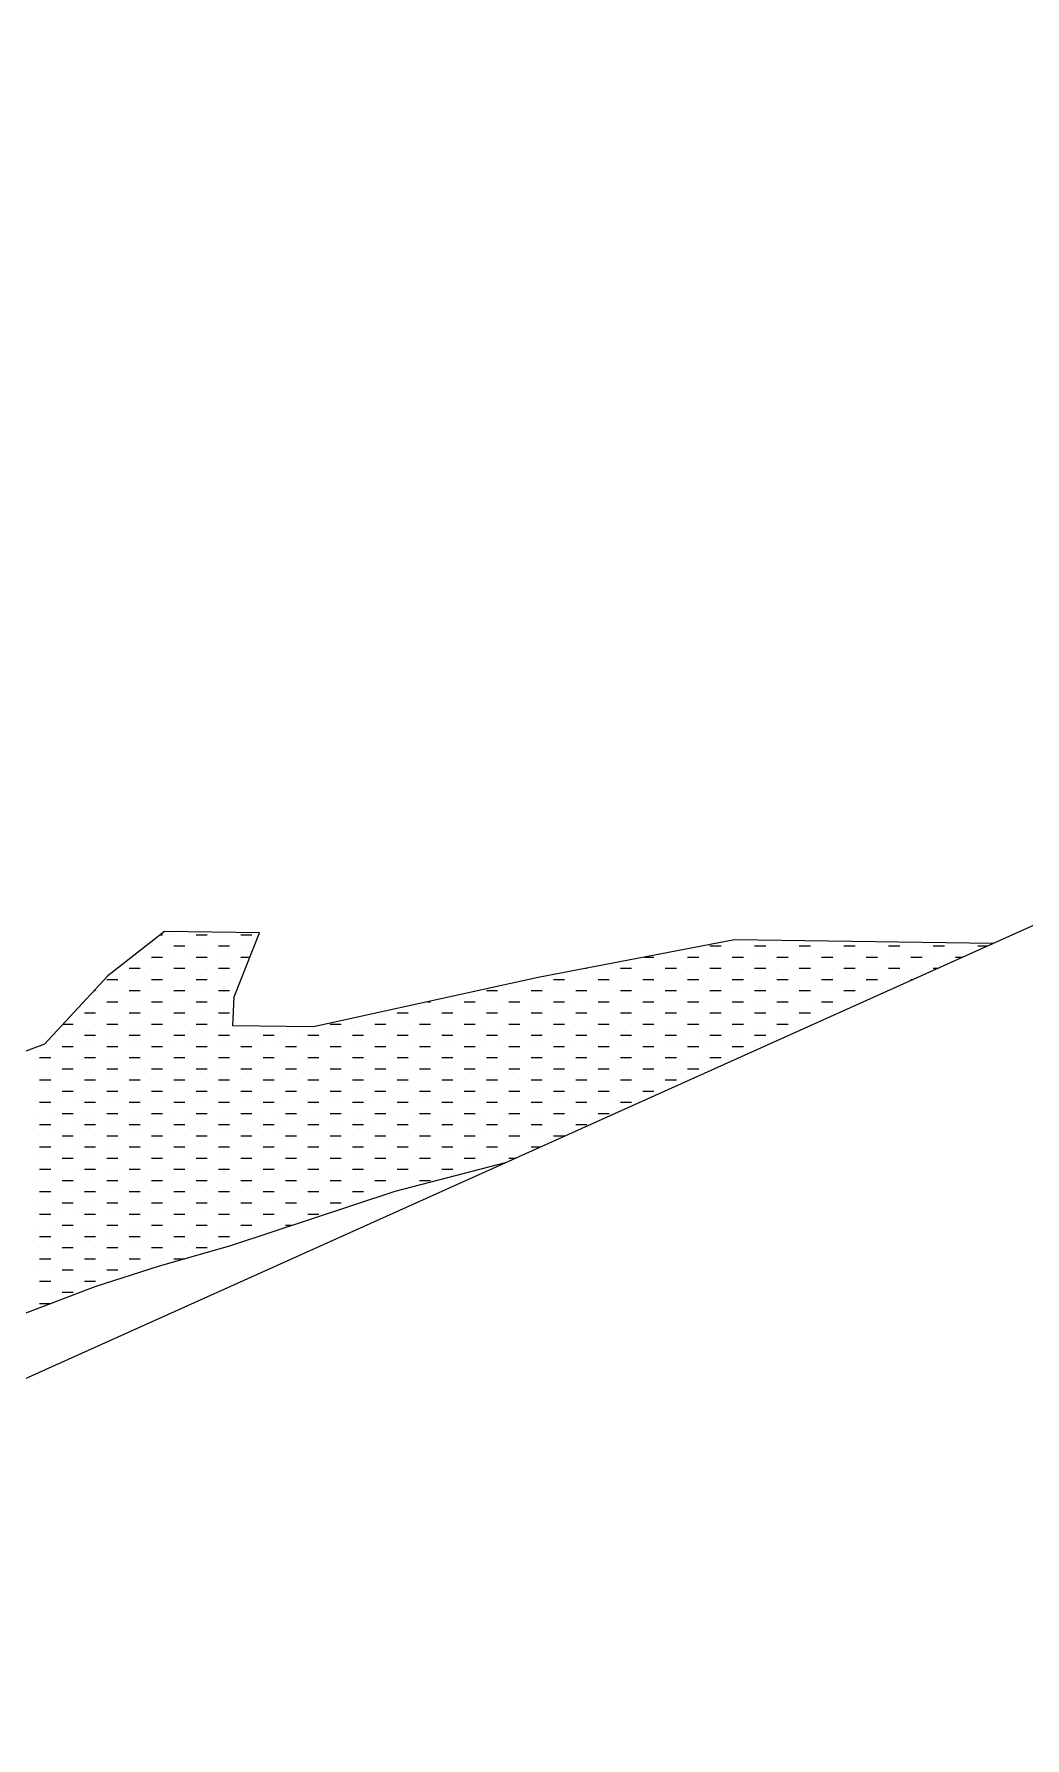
# Model space of a CAD drawing. Header units: metres. Extents: x 266558 to 272991, y 2129469 to 2134388.
# Drawn here: x 271747 to 272301, y 2129469 to 2130423 of the extents above; entities that cross this region are included whole.
import ezdxf

# ---------------------------------------------------------------- set-up
doc = ezdxf.new("R2010")
doc.units = ezdxf.units.M
doc.layers.add('MUDFLATS', color=40, linetype='Continuous')

msp = doc.modelspace()

# ---------------------------------------------------------------- linework, layer by layer
at = {"color": 3}
msp.add_lwpolyline([(272851.12, 2132198.65), (272846.51, 2132158.55), (272990.96, 2131925.61), (272728.42, 2131434), (272608.67, 2130959.26), (272815.24, 2130690.92), (272859.01, 2130515.52), (272834.9, 2130238.35), (272638.96, 2130073.7), (271294.92, 2129469.31), (270874.53, 2129632.73)], dxfattribs=at)
at = {"layer": 'MUDFLATS'}
for p, q in [((271819.89, 2129920.58), (271788.07, 2129895.79)), ((271873.08, 2129919.8), (271819.89, 2129920.58)), ((271858.8, 2129884.08), (271873.08, 2129919.8)), ((272138.89, 2129915.91), (272029, 2129894.85)), ((272283.37, 2129913.8), (272138.89, 2129915.91)), ((271788.07, 2129895.79), (271752.62, 2129857.51)), ((272029, 2129894.85), (271903.27, 2129867.23)), ((271858.07, 2129867.89), (271858.8, 2129884.08)), ((271903.27, 2129867.23), (271858.07, 2129867.89)), ((271752.62, 2129857.51), (271701.72, 2129838.61)), ((271949.01, 2129775.31), (272011.39, 2129791.5)), ((271856.98, 2129744.8), (271949.01, 2129775.31)), ((271816.99, 2129733.44), (271856.98, 2129744.8)), ((271780.99, 2129722.01), (271816.99, 2129733.44)), ((271740.94, 2129706.67), (271780.99, 2129722.01))]:
    msp.add_line(p, q, dxfattribs=at)
at = {"layer": 'MUDFLATS', "linetype": 'Continuous'}
for p, q in [((271812.5, 2129912.5), (271812.5, 2129912.5)), ((271817.54, 2129918.75), (271818.75, 2129918.75)), ((271818.75, 2129912.5), (271818.75, 2129912.5)), ((271825, 2129918.75), (271825, 2129918.75)), ((271825, 2129912.5), (271831.25, 2129912.5)), ((271831.25, 2129918.75), (271831.25, 2129918.75)), ((271837.5, 2129918.75), (271843.75, 2129918.75)), ((271837.5, 2129912.5), (271837.5, 2129912.5)), ((271843.75, 2129912.5), (271843.75, 2129912.5)), ((271850, 2129918.75), (271850, 2129918.75)), ((271850, 2129912.5), (271856.25, 2129912.5)), ((271856.25, 2129918.75), (271856.25, 2129918.75)), ((271862.5, 2129918.75), (271868.75, 2129918.75)), ((271862.5, 2129912.5), (271862.5, 2129912.5)), ((271868.75, 2129912.5), (271868.75, 2129912.5)), ((272125, 2129912.5), (272131.25, 2129912.5)), ((272137.5, 2129912.5), (272137.5, 2129912.5)), ((272143.75, 2129912.5), (272143.75, 2129912.5)), ((272150, 2129912.5), (272156.25, 2129912.5)), ((272162.5, 2129912.5), (272162.5, 2129912.5)), ((272168.75, 2129912.5), (272168.75, 2129912.5)), ((272175, 2129912.5), (272181.25, 2129912.5)), ((272187.5, 2129912.5), (272187.5, 2129912.5)), ((272193.75, 2129912.5), (272193.75, 2129912.5)), ((272200, 2129912.5), (272206.25, 2129912.5)), ((272212.5, 2129912.5), (272212.5, 2129912.5)), ((272218.75, 2129912.5), (272218.75, 2129912.5)), ((272225, 2129912.5), (272231.25, 2129912.5)), ((272237.5, 2129912.5), (272237.5, 2129912.5)), ((272243.75, 2129912.5), (272243.75, 2129912.5)), ((272250, 2129912.5), (272256.25, 2129912.5)), ((272262.5, 2129912.5), (272262.5, 2129912.5)), ((272268.75, 2129912.5), (272268.75, 2129912.5)), ((272275, 2129912.5), (272280.48, 2129912.5)), ((271806.25, 2129906.25), (271806.25, 2129906.25)), ((271812.5, 2129906.25), (271818.75, 2129906.25)), ((271825, 2129906.25), (271825, 2129906.25)), ((271831.25, 2129906.25), (271831.25, 2129906.25)), ((271837.5, 2129906.25), (271843.75, 2129906.25)), ((271850, 2129906.25), (271850, 2129906.25)), ((271856.25, 2129906.25), (271856.25, 2129906.25)), ((271862.5, 2129906.25), (271867.66, 2129906.25)), ((272088.47, 2129906.25), (272093.75, 2129906.25)), ((272100, 2129906.25), (272100, 2129906.25)), ((272106.25, 2129906.25), (272106.25, 2129906.25)), ((272112.5, 2129906.25), (272118.75, 2129906.25)), ((272125, 2129906.25), (272125, 2129906.25)), ((272131.25, 2129906.25), (272131.25, 2129906.25)), ((272137.5, 2129906.25), (272143.75, 2129906.25)), ((272150, 2129906.25), (272150, 2129906.25)), ((272156.25, 2129906.25), (272156.25, 2129906.25)), ((272162.5, 2129906.25), (272168.75, 2129906.25)), ((272175, 2129906.25), (272175, 2129906.25)), ((272181.25, 2129906.25), (272181.25, 2129906.25)), ((272187.5, 2129906.25), (272193.75, 2129906.25)), ((272200, 2129906.25), (272200, 2129906.25)), ((272206.25, 2129906.25), (272206.25, 2129906.25)), ((272212.5, 2129906.25), (272218.75, 2129906.25)), ((272225, 2129906.25), (272225, 2129906.25)), ((272231.25, 2129906.25), (272231.25, 2129906.25)), ((272237.5, 2129906.25), (272243.75, 2129906.25)), ((272250, 2129906.25), (272250, 2129906.25)), ((272256.25, 2129906.25), (272256.25, 2129906.25)), ((272262.5, 2129906.25), (272266.58, 2129906.25)), ((271787.5, 2129893.75), (271793.75, 2129893.75)), ((271793.75, 2129900), (271793.75, 2129900)), ((271800, 2129900), (271806.25, 2129900)), ((271800, 2129893.75), (271800, 2129893.75)), ((271806.25, 2129893.75), (271806.25, 2129893.75)), ((271812.5, 2129900), (271812.5, 2129900)), ((271812.5, 2129893.75), (271818.75, 2129893.75)), ((271818.75, 2129900), (271818.75, 2129900)), ((271825, 2129900), (271831.25, 2129900)), ((271825, 2129893.75), (271825, 2129893.75)), ((271831.25, 2129893.75), (271831.25, 2129893.75)), ((271837.5, 2129900), (271837.5, 2129900)), ((271837.5, 2129893.75), (271843.75, 2129893.75)), ((271843.75, 2129900), (271843.75, 2129900)), ((271850, 2129900), (271856.25, 2129900)), ((271850, 2129893.75), (271850, 2129893.75)), ((271856.25, 2129893.75), (271856.25, 2129893.75)), ((271862.5, 2129900), (271862.5, 2129900)), ((271862.5, 2129893.75), (271862.67, 2129893.75)), ((272025, 2129893.75), (272025, 2129893.75)), ((272031.25, 2129893.75), (272031.25, 2129893.75)), ((272037.5, 2129893.75), (272043.75, 2129893.75)), ((272050, 2129893.75), (272050, 2129893.75)), ((272055.85, 2129900), (272056.25, 2129900)), ((272056.25, 2129893.75), (272056.25, 2129893.75)), ((272062.5, 2129900), (272062.5, 2129900)), ((272062.5, 2129893.75), (272068.75, 2129893.75)), ((272068.75, 2129900), (272068.75, 2129900)), ((272075, 2129900), (272081.25, 2129900)), ((272075, 2129893.75), (272075, 2129893.75)), ((272081.25, 2129893.75), (272081.25, 2129893.75)), ((272087.5, 2129900), (272087.5, 2129900)), ((272087.5, 2129893.75), (272093.75, 2129893.75)), ((272093.75, 2129900), (272093.75, 2129900)), ((272100, 2129900), (272106.25, 2129900)), ((272100, 2129893.75), (272100, 2129893.75)), ((272106.25, 2129893.75), (272106.25, 2129893.75)), ((272112.5, 2129900), (272112.5, 2129900)), ((272112.5, 2129893.75), (272118.75, 2129893.75)), ((272118.75, 2129900), (272118.75, 2129900)), ((272125, 2129900), (272131.25, 2129900)), ((272125, 2129893.75), (272125, 2129893.75)), ((272131.25, 2129893.75), (272131.25, 2129893.75)), ((272137.5, 2129900), (272137.5, 2129900)), ((272137.5, 2129893.75), (272143.75, 2129893.75)), ((272143.75, 2129900), (272143.75, 2129900)), ((272150, 2129900), (272156.25, 2129900)), ((272150, 2129893.75), (272150, 2129893.75)), ((272156.25, 2129893.75), (272156.25, 2129893.75)), ((272162.5, 2129900), (272162.5, 2129900)), ((272162.5, 2129893.75), (272168.75, 2129893.75)), ((272168.75, 2129900), (272168.75, 2129900)), ((272175, 2129900), (272181.25, 2129900)), ((272175, 2129893.75), (272175, 2129893.75)), ((272181.25, 2129893.75), (272181.25, 2129893.75)), ((272187.5, 2129900), (272187.5, 2129900)), ((272187.5, 2129893.75), (272193.75, 2129893.75)), ((272193.75, 2129900), (272193.75, 2129900)), ((272200, 2129900), (272206.25, 2129900)), ((272200, 2129893.75), (272200, 2129893.75)), ((272206.25, 2129893.75), (272206.25, 2129893.75)), ((272212.5, 2129900), (272212.5, 2129900)), ((272212.5, 2129893.75), (272218.75, 2129893.75)), ((272218.75, 2129900), (272218.75, 2129900)), ((272225, 2129900), (272231.25, 2129900)), ((272225, 2129893.75), (272225, 2129893.75)), ((272231.25, 2129893.75), (272231.25, 2129893.75)), ((272237.5, 2129900), (272237.5, 2129900)), ((272237.5, 2129893.75), (272238.78, 2129893.75)), ((272243.75, 2129900), (272243.75, 2129900)), ((272250, 2129900), (272252.68, 2129900)), ((271780.39, 2129887.5), (271781.25, 2129887.5)), ((271787.5, 2129887.5), (271787.5, 2129887.5)), ((271793.75, 2129887.5), (271793.75, 2129887.5)), ((271800, 2129887.5), (271806.25, 2129887.5)), ((271812.5, 2129887.5), (271812.5, 2129887.5)), ((271818.75, 2129887.5), (271818.75, 2129887.5)), ((271825, 2129887.5), (271831.25, 2129887.5)), ((271837.5, 2129887.5), (271837.5, 2129887.5)), ((271843.75, 2129887.5), (271843.75, 2129887.5)), ((271850, 2129887.5), (271856.25, 2129887.5)), ((272000, 2129887.5), (272006.25, 2129887.5)), ((272012.5, 2129887.5), (272012.5, 2129887.5)), ((272018.75, 2129887.5), (272018.75, 2129887.5)), ((272025, 2129887.5), (272031.25, 2129887.5)), ((272037.5, 2129887.5), (272037.5, 2129887.5)), ((272043.75, 2129887.5), (272043.75, 2129887.5)), ((272050, 2129887.5), (272056.25, 2129887.5)), ((272062.5, 2129887.5), (272062.5, 2129887.5)), ((272068.75, 2129887.5), (272068.75, 2129887.5)), ((272075, 2129887.5), (272081.25, 2129887.5)), ((272087.5, 2129887.5), (272087.5, 2129887.5)), ((272093.75, 2129887.5), (272093.75, 2129887.5)), ((272100, 2129887.5), (272106.25, 2129887.5)), ((272112.5, 2129887.5), (272112.5, 2129887.5)), ((272118.75, 2129887.5), (272118.75, 2129887.5)), ((272125, 2129887.5), (272131.25, 2129887.5)), ((272137.5, 2129887.5), (272137.5, 2129887.5)), ((272143.75, 2129887.5), (272143.75, 2129887.5)), ((272150, 2129887.5), (272156.25, 2129887.5)), ((272162.5, 2129887.5), (272162.5, 2129887.5)), ((272168.75, 2129887.5), (272168.75, 2129887.5)), ((272175, 2129887.5), (272181.25, 2129887.5)), ((272187.5, 2129887.5), (272187.5, 2129887.5)), ((272193.75, 2129887.5), (272193.75, 2129887.5)), ((272200, 2129887.5), (272206.25, 2129887.5)), ((272212.5, 2129887.5), (272212.5, 2129887.5)), ((272218.75, 2129887.5), (272218.75, 2129887.5)), ((271775, 2129881.25), (271775, 2129881.25)), ((271775, 2129875), (271781.25, 2129875)), ((271781.25, 2129881.25), (271781.25, 2129881.25)), ((271787.5, 2129881.25), (271793.75, 2129881.25)), ((271787.5, 2129875), (271787.5, 2129875)), ((271793.75, 2129875), (271793.75, 2129875)), ((271800, 2129881.25), (271800, 2129881.25)), ((271800, 2129875), (271806.25, 2129875)), ((271806.25, 2129881.25), (271806.25, 2129881.25)), ((271812.5, 2129881.25), (271818.75, 2129881.25)), ((271812.5, 2129875), (271812.5, 2129875)), ((271818.75, 2129875), (271818.75, 2129875)), ((271825, 2129881.25), (271825, 2129881.25)), ((271825, 2129875), (271831.25, 2129875)), ((271831.25, 2129881.25), (271831.25, 2129881.25)), ((271837.5, 2129881.25), (271843.75, 2129881.25)), ((271837.5, 2129875), (271837.5, 2129875)), ((271843.75, 2129875), (271843.75, 2129875)), ((271850, 2129881.25), (271850, 2129881.25)), ((271850, 2129875), (271856.25, 2129875)), ((271856.25, 2129881.25), (271856.25, 2129881.25)), ((271943.75, 2129875), (271943.75, 2129875)), ((271950, 2129875), (271956.25, 2129875)), ((271962.5, 2129875), (271962.5, 2129875)), ((271967.09, 2129881.25), (271968.75, 2129881.25)), ((271968.75, 2129875), (271968.75, 2129875)), ((271975, 2129881.25), (271975, 2129881.25)), ((271975, 2129875), (271981.25, 2129875)), ((271981.25, 2129881.25), (271981.25, 2129881.25)), ((271987.5, 2129881.25), (271993.75, 2129881.25)), ((271987.5, 2129875), (271987.5, 2129875)), ((271993.75, 2129875), (271993.75, 2129875)), ((272000, 2129881.25), (272000, 2129881.25)), ((272000, 2129875), (272006.25, 2129875)), ((272006.25, 2129881.25), (272006.25, 2129881.25)), ((272012.5, 2129881.25), (272018.75, 2129881.25)), ((272012.5, 2129875), (272012.5, 2129875)), ((272018.75, 2129875), (272018.75, 2129875)), ((272025, 2129881.25), (272025, 2129881.25)), ((272025, 2129875), (272031.25, 2129875)), ((272031.25, 2129881.25), (272031.25, 2129881.25)), ((272037.5, 2129881.25), (272043.75, 2129881.25)), ((272037.5, 2129875), (272037.5, 2129875)), ((272043.75, 2129875), (272043.75, 2129875)), ((272050, 2129881.25), (272050, 2129881.25)), ((272050, 2129875), (272056.25, 2129875)), ((272056.25, 2129881.25), (272056.25, 2129881.25)), ((272062.5, 2129881.25), (272068.75, 2129881.25)), ((272062.5, 2129875), (272062.5, 2129875)), ((272068.75, 2129875), (272068.75, 2129875)), ((272075, 2129881.25), (272075, 2129881.25)), ((272075, 2129875), (272081.25, 2129875)), ((272081.25, 2129881.25), (272081.25, 2129881.25)), ((272087.5, 2129881.25), (272093.75, 2129881.25)), ((272087.5, 2129875), (272087.5, 2129875)), ((272093.75, 2129875), (272093.75, 2129875)), ((272100, 2129881.25), (272100, 2129881.25)), ((272100, 2129875), (272106.25, 2129875)), ((272106.25, 2129881.25), (272106.25, 2129881.25)), ((272112.5, 2129881.25), (272118.75, 2129881.25)), ((272112.5, 2129875), (272112.5, 2129875)), ((272118.75, 2129875), (272118.75, 2129875)), ((272125, 2129881.25), (272125, 2129881.25)), ((272125, 2129875), (272131.25, 2129875)), ((272131.25, 2129881.25), (272131.25, 2129881.25)), ((272137.5, 2129881.25), (272143.75, 2129881.25)), ((272137.5, 2129875), (272137.5, 2129875)), ((272143.75, 2129875), (272143.75, 2129875)), ((272150, 2129881.25), (272150, 2129881.25)), ((272150, 2129875), (272156.25, 2129875)), ((272156.25, 2129881.25), (272156.25, 2129881.25)), ((272162.5, 2129881.25), (272168.75, 2129881.25)), ((272162.5, 2129875), (272162.5, 2129875)), ((272168.75, 2129875), (272168.75, 2129875)), ((272175, 2129881.25), (272175, 2129881.25)), ((272175, 2129875), (272181.25, 2129875)), ((272181.25, 2129881.25), (272181.25, 2129881.25)), ((272187.5, 2129881.25), (272193.75, 2129881.25)), ((272187.5, 2129875), (272187.5, 2129875)), ((272193.75, 2129875), (272193.75, 2129875)), ((272200, 2129881.25), (272200, 2129881.25)), ((272206.25, 2129881.25), (272206.25, 2129881.25)), ((271763.03, 2129868.75), (271768.75, 2129868.75)), ((271775, 2129868.75), (271775, 2129868.75)), ((271781.25, 2129868.75), (271781.25, 2129868.75)), ((271787.5, 2129868.75), (271793.75, 2129868.75)), ((271800, 2129868.75), (271800, 2129868.75)), ((271806.25, 2129868.75), (271806.25, 2129868.75)), ((271812.5, 2129868.75), (271818.75, 2129868.75)), ((271825, 2129868.75), (271825, 2129868.75)), ((271831.25, 2129868.75), (271831.25, 2129868.75)), ((271837.5, 2129868.75), (271843.75, 2129868.75)), ((271850, 2129868.75), (271850, 2129868.75)), ((271856.25, 2129868.75), (271856.25, 2129868.75)), ((271912.5, 2129868.75), (271918.75, 2129868.75)), ((271925, 2129868.75), (271925, 2129868.75)), ((271931.25, 2129868.75), (271931.25, 2129868.75)), ((271937.5, 2129868.75), (271943.75, 2129868.75)), ((271950, 2129868.75), (271950, 2129868.75)), ((271956.25, 2129868.75), (271956.25, 2129868.75)), ((271962.5, 2129868.75), (271968.75, 2129868.75)), ((271975, 2129868.75), (271975, 2129868.75)), ((271981.25, 2129868.75), (271981.25, 2129868.75)), ((271987.5, 2129868.75), (271993.75, 2129868.75)), ((272000, 2129868.75), (272000, 2129868.75)), ((272006.25, 2129868.75), (272006.25, 2129868.75)), ((272012.5, 2129868.75), (272018.75, 2129868.75)), ((272025, 2129868.75), (272025, 2129868.75)), ((272031.25, 2129868.75), (272031.25, 2129868.75)), ((272037.5, 2129868.75), (272043.75, 2129868.75)), ((272050, 2129868.75), (272050, 2129868.75)), ((272056.25, 2129868.75), (272056.25, 2129868.75)), ((272062.5, 2129868.75), (272068.75, 2129868.75)), ((272075, 2129868.75), (272075, 2129868.75)), ((272081.25, 2129868.75), (272081.25, 2129868.75)), ((272087.5, 2129868.75), (272093.75, 2129868.75)), ((272100, 2129868.75), (272100, 2129868.75)), ((272106.25, 2129868.75), (272106.25, 2129868.75)), ((272112.5, 2129868.75), (272118.75, 2129868.75)), ((272125, 2129868.75), (272125, 2129868.75)), ((272131.25, 2129868.75), (272131.25, 2129868.75)), ((272137.5, 2129868.75), (272143.75, 2129868.75)), ((272150, 2129868.75), (272150, 2129868.75)), ((272156.25, 2129868.75), (272156.25, 2129868.75)), ((272162.5, 2129868.75), (272168.75, 2129868.75)), ((272175, 2129868.75), (272175, 2129868.75)), ((272181.25, 2129868.75), (272181.25, 2129868.75)), ((271750, 2129856.25), (271750, 2129856.25)), ((271756.25, 2129856.25), (271756.25, 2129856.25)), ((271762.5, 2129862.5), (271762.5, 2129862.5)), ((271762.5, 2129856.25), (271768.75, 2129856.25)), ((271768.75, 2129862.5), (271768.75, 2129862.5)), ((271775, 2129862.5), (271781.25, 2129862.5)), ((271775, 2129856.25), (271775, 2129856.25)), ((271781.25, 2129856.25), (271781.25, 2129856.25)), ((271787.5, 2129862.5), (271787.5, 2129862.5)), ((271787.5, 2129856.25), (271793.75, 2129856.25)), ((271793.75, 2129862.5), (271793.75, 2129862.5)), ((271800, 2129862.5), (271806.25, 2129862.5)), ((271800, 2129856.25), (271800, 2129856.25)), ((271806.25, 2129856.25), (271806.25, 2129856.25)), ((271812.5, 2129862.5), (271812.5, 2129862.5)), ((271812.5, 2129856.25), (271818.75, 2129856.25)), ((271818.75, 2129862.5), (271818.75, 2129862.5)), ((271825, 2129862.5), (271831.25, 2129862.5)), ((271825, 2129856.25), (271825, 2129856.25)), ((271831.25, 2129856.25), (271831.25, 2129856.25)), ((271837.5, 2129862.5), (271837.5, 2129862.5)), ((271837.5, 2129856.25), (271843.75, 2129856.25)), ((271843.75, 2129862.5), (271843.75, 2129862.5)), ((271850, 2129862.5), (271856.25, 2129862.5)), ((271850, 2129856.25), (271850, 2129856.25)), ((271856.25, 2129856.25), (271856.25, 2129856.25)), ((271862.5, 2129862.5), (271862.5, 2129862.5)), ((271862.5, 2129856.25), (271868.75, 2129856.25)), ((271868.75, 2129862.5), (271868.75, 2129862.5)), ((271875, 2129862.5), (271881.25, 2129862.5)), ((271875, 2129856.25), (271875, 2129856.25)), ((271881.25, 2129856.25), (271881.25, 2129856.25)), ((271887.5, 2129862.5), (271887.5, 2129862.5)), ((271887.5, 2129856.25), (271893.75, 2129856.25)), ((271893.75, 2129862.5), (271893.75, 2129862.5)), ((271900, 2129862.5), (271906.25, 2129862.5)), ((271900, 2129856.25), (271900, 2129856.25)), ((271906.25, 2129856.25), (271906.25, 2129856.25)), ((271912.5, 2129862.5), (271912.5, 2129862.5)), ((271912.5, 2129856.25), (271918.75, 2129856.25)), ((271918.75, 2129862.5), (271918.75, 2129862.5)), ((271925, 2129862.5), (271931.25, 2129862.5)), ((271925, 2129856.25), (271925, 2129856.25)), ((271931.25, 2129856.25), (271931.25, 2129856.25)), ((271937.5, 2129862.5), (271937.5, 2129862.5)), ((271937.5, 2129856.25), (271943.75, 2129856.25)), ((271943.75, 2129862.5), (271943.75, 2129862.5)), ((271950, 2129862.5), (271956.25, 2129862.5)), ((271950, 2129856.25), (271950, 2129856.25)), ((271956.25, 2129856.25), (271956.25, 2129856.25)), ((271962.5, 2129862.5), (271962.5, 2129862.5)), ((271962.5, 2129856.25), (271968.75, 2129856.25)), ((271968.75, 2129862.5), (271968.75, 2129862.5)), ((271975, 2129862.5), (271981.25, 2129862.5)), ((271975, 2129856.25), (271975, 2129856.25)), ((271981.25, 2129856.25), (271981.25, 2129856.25)), ((271987.5, 2129862.5), (271987.5, 2129862.5)), ((271987.5, 2129856.25), (271993.75, 2129856.25)), ((271993.75, 2129862.5), (271993.75, 2129862.5)), ((272000, 2129862.5), (272006.25, 2129862.5)), ((272000, 2129856.25), (272000, 2129856.25)), ((272006.25, 2129856.25), (272006.25, 2129856.25)), ((272012.5, 2129862.5), (272012.5, 2129862.5)), ((272012.5, 2129856.25), (272018.75, 2129856.25)), ((272018.75, 2129862.5), (272018.75, 2129862.5)), ((272025, 2129862.5), (272031.25, 2129862.5)), ((272025, 2129856.25), (272025, 2129856.25)), ((272031.25, 2129856.25), (272031.25, 2129856.25)), ((272037.5, 2129862.5), (272037.5, 2129862.5)), ((272037.5, 2129856.25), (272043.75, 2129856.25)), ((272043.75, 2129862.5), (272043.75, 2129862.5)), ((272050, 2129862.5), (272056.25, 2129862.5)), ((272050, 2129856.25), (272050, 2129856.25)), ((272056.25, 2129856.25), (272056.25, 2129856.25)), ((272062.5, 2129862.5), (272062.5, 2129862.5)), ((272062.5, 2129856.25), (272068.75, 2129856.25)), ((272068.75, 2129862.5), (272068.75, 2129862.5)), ((272075, 2129862.5), (272081.25, 2129862.5)), ((272075, 2129856.25), (272075, 2129856.25)), ((272081.25, 2129856.25), (272081.25, 2129856.25)), ((272087.5, 2129862.5), (272087.5, 2129862.5)), ((272087.5, 2129856.25), (272093.75, 2129856.25)), ((272093.75, 2129862.5), (272093.75, 2129862.5)), ((272100, 2129862.5), (272106.25, 2129862.5)), ((272100, 2129856.25), (272100, 2129856.25)), ((272106.25, 2129856.25), (272106.25, 2129856.25)), ((272112.5, 2129862.5), (272112.5, 2129862.5)), ((272112.5, 2129856.25), (272118.75, 2129856.25)), ((272118.75, 2129862.5), (272118.75, 2129862.5)), ((272125, 2129862.5), (272131.25, 2129862.5)), ((272125, 2129856.25), (272125, 2129856.25)), ((272131.25, 2129856.25), (272131.25, 2129856.25)), ((272137.5, 2129862.5), (272137.5, 2129862.5)), ((272137.5, 2129856.25), (272143.75, 2129856.25)), ((272143.75, 2129862.5), (272143.75, 2129862.5)), ((272150, 2129862.5), (272156.25, 2129862.5)), ((272150, 2129856.25), (272150, 2129856.25)), ((272162.5, 2129862.5), (272162.5, 2129862.5)), ((272168.75, 2129862.5), (272168.75, 2129862.5)), ((271750, 2129850), (271756.25, 2129850)), ((271762.5, 2129850), (271762.5, 2129850)), ((271768.75, 2129850), (271768.75, 2129850)), ((271775, 2129850), (271781.25, 2129850)), ((271787.5, 2129850), (271787.5, 2129850)), ((271793.75, 2129850), (271793.75, 2129850)), ((271800, 2129850), (271806.25, 2129850)), ((271812.5, 2129850), (271812.5, 2129850)), ((271818.75, 2129850), (271818.75, 2129850)), ((271825, 2129850), (271831.25, 2129850)), ((271837.5, 2129850), (271837.5, 2129850)), ((271843.75, 2129850), (271843.75, 2129850)), ((271850, 2129850), (271856.25, 2129850)), ((271862.5, 2129850), (271862.5, 2129850)), ((271868.75, 2129850), (271868.75, 2129850)), ((271875, 2129850), (271881.25, 2129850)), ((271887.5, 2129850), (271887.5, 2129850)), ((271893.75, 2129850), (271893.75, 2129850)), ((271900, 2129850), (271906.25, 2129850)), ((271912.5, 2129850), (271912.5, 2129850)), ((271918.75, 2129850), (271918.75, 2129850)), ((271925, 2129850), (271931.25, 2129850)), ((271937.5, 2129850), (271937.5, 2129850)), ((271943.75, 2129850), (271943.75, 2129850)), ((271950, 2129850), (271956.25, 2129850)), ((271962.5, 2129850), (271962.5, 2129850)), ((271968.75, 2129850), (271968.75, 2129850)), ((271975, 2129850), (271981.25, 2129850)), ((271987.5, 2129850), (271987.5, 2129850)), ((271993.75, 2129850), (271993.75, 2129850)), ((272000, 2129850), (272006.25, 2129850)), ((272012.5, 2129850), (272012.5, 2129850)), ((272018.75, 2129850), (272018.75, 2129850)), ((272025, 2129850), (272031.25, 2129850)), ((272037.5, 2129850), (272037.5, 2129850)), ((272043.75, 2129850), (272043.75, 2129850)), ((272050, 2129850), (272056.25, 2129850)), ((272062.5, 2129850), (272062.5, 2129850)), ((272068.75, 2129850), (272068.75, 2129850)), ((272075, 2129850), (272081.25, 2129850)), ((272087.5, 2129850), (272087.5, 2129850)), ((272093.75, 2129850), (272093.75, 2129850)), ((272100, 2129850), (272106.25, 2129850)), ((272112.5, 2129850), (272112.5, 2129850)), ((272118.75, 2129850), (272118.75, 2129850)), ((272125, 2129850), (272131.25, 2129850)), ((272137.5, 2129850), (272137.5, 2129850)), ((271750, 2129843.75), (271750, 2129843.75)), ((271750, 2129837.5), (271756.25, 2129837.5)), ((271756.25, 2129843.75), (271756.25, 2129843.75)), ((271762.5, 2129843.75), (271768.75, 2129843.75)), ((271762.5, 2129837.5), (271762.5, 2129837.5)), ((271768.75, 2129837.5), (271768.75, 2129837.5)), ((271775, 2129843.75), (271775, 2129843.75)), ((271775, 2129837.5), (271781.25, 2129837.5)), ((271781.25, 2129843.75), (271781.25, 2129843.75)), ((271787.5, 2129843.75), (271793.75, 2129843.75)), ((271787.5, 2129837.5), (271787.5, 2129837.5)), ((271793.75, 2129837.5), (271793.75, 2129837.5)), ((271800, 2129843.75), (271800, 2129843.75)), ((271800, 2129837.5), (271806.25, 2129837.5)), ((271806.25, 2129843.75), (271806.25, 2129843.75)), ((271812.5, 2129843.75), (271818.75, 2129843.75)), ((271812.5, 2129837.5), (271812.5, 2129837.5)), ((271818.75, 2129837.5), (271818.75, 2129837.5)), ((271825, 2129843.75), (271825, 2129843.75)), ((271825, 2129837.5), (271831.25, 2129837.5)), ((271831.25, 2129843.75), (271831.25, 2129843.75)), ((271837.5, 2129843.75), (271843.75, 2129843.75)), ((271837.5, 2129837.5), (271837.5, 2129837.5)), ((271843.75, 2129837.5), (271843.75, 2129837.5)), ((271850, 2129843.75), (271850, 2129843.75)), ((271850, 2129837.5), (271856.25, 2129837.5)), ((271856.25, 2129843.75), (271856.25, 2129843.75)), ((271862.5, 2129843.75), (271868.75, 2129843.75)), ((271862.5, 2129837.5), (271862.5, 2129837.5)), ((271868.75, 2129837.5), (271868.75, 2129837.5)), ((271875, 2129843.75), (271875, 2129843.75)), ((271875, 2129837.5), (271881.25, 2129837.5)), ((271881.25, 2129843.75), (271881.25, 2129843.75)), ((271887.5, 2129843.75), (271893.75, 2129843.75)), ((271887.5, 2129837.5), (271887.5, 2129837.5)), ((271893.75, 2129837.5), (271893.75, 2129837.5)), ((271900, 2129843.75), (271900, 2129843.75)), ((271900, 2129837.5), (271906.25, 2129837.5)), ((271906.25, 2129843.75), (271906.25, 2129843.75)), ((271912.5, 2129843.75), (271918.75, 2129843.75)), ((271912.5, 2129837.5), (271912.5, 2129837.5)), ((271918.75, 2129837.5), (271918.75, 2129837.5)), ((271925, 2129843.75), (271925, 2129843.75)), ((271925, 2129837.5), (271931.25, 2129837.5)), ((271931.25, 2129843.75), (271931.25, 2129843.75)), ((271937.5, 2129843.75), (271943.75, 2129843.75)), ((271937.5, 2129837.5), (271937.5, 2129837.5)), ((271943.75, 2129837.5), (271943.75, 2129837.5)), ((271950, 2129843.75), (271950, 2129843.75)), ((271950, 2129837.5), (271956.25, 2129837.5)), ((271956.25, 2129843.75), (271956.25, 2129843.75)), ((271962.5, 2129843.75), (271968.75, 2129843.75)), ((271962.5, 2129837.5), (271962.5, 2129837.5)), ((271968.75, 2129837.5), (271968.75, 2129837.5)), ((271975, 2129843.75), (271975, 2129843.75)), ((271975, 2129837.5), (271981.25, 2129837.5)), ((271981.25, 2129843.75), (271981.25, 2129843.75)), ((271987.5, 2129843.75), (271993.75, 2129843.75)), ((271987.5, 2129837.5), (271987.5, 2129837.5)), ((271993.75, 2129837.5), (271993.75, 2129837.5)), ((272000, 2129843.75), (272000, 2129843.75)), ((272000, 2129837.5), (272006.25, 2129837.5)), ((272006.25, 2129843.75), (272006.25, 2129843.75)), ((272012.5, 2129843.75), (272018.75, 2129843.75)), ((272012.5, 2129837.5), (272012.5, 2129837.5)), ((272018.75, 2129837.5), (272018.75, 2129837.5)), ((272025, 2129843.75), (272025, 2129843.75)), ((272025, 2129837.5), (272031.25, 2129837.5)), ((272031.25, 2129843.75), (272031.25, 2129843.75)), ((272037.5, 2129843.75), (272043.75, 2129843.75)), ((272037.5, 2129837.5), (272037.5, 2129837.5)), ((272043.75, 2129837.5), (272043.75, 2129837.5)), ((272050, 2129843.75), (272050, 2129843.75)), ((272050, 2129837.5), (272056.25, 2129837.5)), ((272056.25, 2129843.75), (272056.25, 2129843.75)), ((272062.5, 2129843.75), (272068.75, 2129843.75)), ((272062.5, 2129837.5), (272062.5, 2129837.5)), ((272068.75, 2129837.5), (272068.75, 2129837.5)), ((272075, 2129843.75), (272075, 2129843.75)), ((272075, 2129837.5), (272081.25, 2129837.5)), ((272081.25, 2129843.75), (272081.25, 2129843.75)), ((272087.5, 2129843.75), (272093.75, 2129843.75)), ((272087.5, 2129837.5), (272087.5, 2129837.5)), ((272093.75, 2129837.5), (272093.75, 2129837.5)), ((272100, 2129843.75), (272100, 2129843.75)), ((272100, 2129837.5), (272106.25, 2129837.5)), ((272106.25, 2129843.75), (272106.25, 2129843.75)), ((272112.5, 2129843.75), (272118.75, 2129843.75)), ((272112.5, 2129837.5), (272112.5, 2129837.5)), ((272125, 2129843.75), (272125, 2129843.75)), ((271750, 2129831.25), (271750, 2129831.25)), ((271750, 2129825), (271756.25, 2129825)), ((271756.25, 2129831.25), (271756.25, 2129831.25)), ((271762.5, 2129831.25), (271768.75, 2129831.25)), ((271762.5, 2129825), (271762.5, 2129825)), ((271768.75, 2129825), (271768.75, 2129825)), ((271775, 2129831.25), (271775, 2129831.25)), ((271775, 2129825), (271781.25, 2129825)), ((271781.25, 2129831.25), (271781.25, 2129831.25)), ((271787.5, 2129831.25), (271793.75, 2129831.25)), ((271787.5, 2129825), (271787.5, 2129825)), ((271793.75, 2129825), (271793.75, 2129825)), ((271800, 2129831.25), (271800, 2129831.25)), ((271800, 2129825), (271806.25, 2129825)), ((271806.25, 2129831.25), (271806.25, 2129831.25)), ((271812.5, 2129831.25), (271818.75, 2129831.25)), ((271812.5, 2129825), (271812.5, 2129825)), ((271818.75, 2129825), (271818.75, 2129825)), ((271825, 2129831.25), (271825, 2129831.25)), ((271825, 2129825), (271831.25, 2129825)), ((271831.25, 2129831.25), (271831.25, 2129831.25)), ((271837.5, 2129831.25), (271843.75, 2129831.25)), ((271837.5, 2129825), (271837.5, 2129825)), ((271843.75, 2129825), (271843.75, 2129825)), ((271850, 2129831.25), (271850, 2129831.25)), ((271850, 2129825), (271856.25, 2129825)), ((271856.25, 2129831.25), (271856.25, 2129831.25)), ((271862.5, 2129831.25), (271868.75, 2129831.25)), ((271862.5, 2129825), (271862.5, 2129825)), ((271868.75, 2129825), (271868.75, 2129825)), ((271875, 2129831.25), (271875, 2129831.25)), ((271875, 2129825), (271881.25, 2129825)), ((271881.25, 2129831.25), (271881.25, 2129831.25)), ((271887.5, 2129831.25), (271893.75, 2129831.25)), ((271887.5, 2129825), (271887.5, 2129825)), ((271893.75, 2129825), (271893.75, 2129825)), ((271900, 2129831.25), (271900, 2129831.25)), ((271900, 2129825), (271906.25, 2129825)), ((271906.25, 2129831.25), (271906.25, 2129831.25)), ((271912.5, 2129831.25), (271918.75, 2129831.25)), ((271912.5, 2129825), (271912.5, 2129825)), ((271918.75, 2129825), (271918.75, 2129825)), ((271925, 2129831.25), (271925, 2129831.25)), ((271925, 2129825), (271931.25, 2129825)), ((271931.25, 2129831.25), (271931.25, 2129831.25)), ((271937.5, 2129831.25), (271943.75, 2129831.25)), ((271937.5, 2129825), (271937.5, 2129825)), ((271943.75, 2129825), (271943.75, 2129825)), ((271950, 2129831.25), (271950, 2129831.25)), ((271950, 2129825), (271956.25, 2129825)), ((271956.25, 2129831.25), (271956.25, 2129831.25)), ((271962.5, 2129831.25), (271968.75, 2129831.25)), ((271962.5, 2129825), (271962.5, 2129825)), ((271968.75, 2129825), (271968.75, 2129825)), ((271975, 2129831.25), (271975, 2129831.25)), ((271975, 2129825), (271981.25, 2129825)), ((271981.25, 2129831.25), (271981.25, 2129831.25)), ((271987.5, 2129831.25), (271993.75, 2129831.25)), ((271987.5, 2129825), (271987.5, 2129825)), ((271993.75, 2129825), (271993.75, 2129825)), ((272000, 2129831.25), (272000, 2129831.25)), ((272000, 2129825), (272006.25, 2129825)), ((272006.25, 2129831.25), (272006.25, 2129831.25)), ((272012.5, 2129831.25), (272018.75, 2129831.25)), ((272012.5, 2129825), (272012.5, 2129825)), ((272018.75, 2129825), (272018.75, 2129825)), ((272025, 2129831.25), (272025, 2129831.25)), ((272025, 2129825), (272031.25, 2129825)), ((272031.25, 2129831.25), (272031.25, 2129831.25)), ((272037.5, 2129831.25), (272043.75, 2129831.25)), ((272037.5, 2129825), (272037.5, 2129825)), ((272043.75, 2129825), (272043.75, 2129825)), ((272050, 2129831.25), (272050, 2129831.25)), ((272050, 2129825), (272056.25, 2129825)), ((272056.25, 2129831.25), (272056.25, 2129831.25)), ((272062.5, 2129831.25), (272068.75, 2129831.25)), ((272062.5, 2129825), (272062.5, 2129825)), ((272068.75, 2129825), (272068.75, 2129825)), ((272075, 2129831.25), (272075, 2129831.25)), ((272075, 2129825), (272081.25, 2129825)), ((272081.25, 2129831.25), (272081.25, 2129831.25)), ((272087.5, 2129831.25), (272093.75, 2129831.25)), ((271750, 2129818.75), (271750, 2129818.75)), ((271756.25, 2129818.75), (271756.25, 2129818.75)), ((271762.5, 2129818.75), (271768.75, 2129818.75)), ((271775, 2129818.75), (271775, 2129818.75)), ((271781.25, 2129818.75), (271781.25, 2129818.75)), ((271787.5, 2129818.75), (271793.75, 2129818.75)), ((271800, 2129818.75), (271800, 2129818.75)), ((271806.25, 2129818.75), (271806.25, 2129818.75)), ((271812.5, 2129818.75), (271818.75, 2129818.75)), ((271825, 2129818.75), (271825, 2129818.75)), ((271831.25, 2129818.75), (271831.25, 2129818.75)), ((271837.5, 2129818.75), (271843.75, 2129818.75)), ((271850, 2129818.75), (271850, 2129818.75)), ((271856.25, 2129818.75), (271856.25, 2129818.75)), ((271862.5, 2129818.75), (271868.75, 2129818.75)), ((271875, 2129818.75), (271875, 2129818.75)), ((271881.25, 2129818.75), (271881.25, 2129818.75)), ((271887.5, 2129818.75), (271893.75, 2129818.75)), ((271900, 2129818.75), (271900, 2129818.75)), ((271906.25, 2129818.75), (271906.25, 2129818.75)), ((271912.5, 2129818.75), (271918.75, 2129818.75)), ((271925, 2129818.75), (271925, 2129818.75)), ((271931.25, 2129818.75), (271931.25, 2129818.75)), ((271937.5, 2129818.75), (271943.75, 2129818.75)), ((271950, 2129818.75), (271950, 2129818.75)), ((271956.25, 2129818.75), (271956.25, 2129818.75)), ((271962.5, 2129818.75), (271968.75, 2129818.75)), ((271975, 2129818.75), (271975, 2129818.75)), ((271981.25, 2129818.75), (271981.25, 2129818.75)), ((271987.5, 2129818.75), (271993.75, 2129818.75)), ((272000, 2129818.75), (272000, 2129818.75)), ((272006.25, 2129818.75), (272006.25, 2129818.75)), ((272012.5, 2129818.75), (272018.75, 2129818.75)), ((272025, 2129818.75), (272025, 2129818.75)), ((272031.25, 2129818.75), (272031.25, 2129818.75)), ((272037.5, 2129818.75), (272043.75, 2129818.75)), ((272050, 2129818.75), (272050, 2129818.75)), ((272056.25, 2129818.75), (272056.25, 2129818.75)), ((272062.5, 2129818.75), (272068.75, 2129818.75)), ((271750, 2129812.5), (271756.25, 2129812.5)), ((271750, 2129806.25), (271750, 2129806.25)), ((271756.25, 2129806.25), (271756.25, 2129806.25)), ((271762.5, 2129812.5), (271762.5, 2129812.5)), ((271762.5, 2129806.25), (271768.75, 2129806.25)), ((271768.75, 2129812.5), (271768.75, 2129812.5)), ((271775, 2129812.5), (271781.25, 2129812.5)), ((271775, 2129806.25), (271775, 2129806.25)), ((271781.25, 2129806.25), (271781.25, 2129806.25)), ((271787.5, 2129812.5), (271787.5, 2129812.5)), ((271787.5, 2129806.25), (271793.75, 2129806.25)), ((271793.75, 2129812.5), (271793.75, 2129812.5)), ((271800, 2129812.5), (271806.25, 2129812.5)), ((271800, 2129806.25), (271800, 2129806.25)), ((271806.25, 2129806.25), (271806.25, 2129806.25)), ((271812.5, 2129812.5), (271812.5, 2129812.5)), ((271812.5, 2129806.25), (271818.75, 2129806.25)), ((271818.75, 2129812.5), (271818.75, 2129812.5)), ((271825, 2129812.5), (271831.25, 2129812.5)), ((271825, 2129806.25), (271825, 2129806.25)), ((271831.25, 2129806.25), (271831.25, 2129806.25)), ((271837.5, 2129812.5), (271837.5, 2129812.5)), ((271837.5, 2129806.25), (271843.75, 2129806.25)), ((271843.75, 2129812.5), (271843.75, 2129812.5)), ((271850, 2129812.5), (271856.25, 2129812.5)), ((271850, 2129806.25), (271850, 2129806.25)), ((271856.25, 2129806.25), (271856.25, 2129806.25)), ((271862.5, 2129812.5), (271862.5, 2129812.5)), ((271862.5, 2129806.25), (271868.75, 2129806.25)), ((271868.75, 2129812.5), (271868.75, 2129812.5)), ((271875, 2129812.5), (271881.25, 2129812.5)), ((271875, 2129806.25), (271875, 2129806.25)), ((271881.25, 2129806.25), (271881.25, 2129806.25)), ((271887.5, 2129812.5), (271887.5, 2129812.5)), ((271887.5, 2129806.25), (271893.75, 2129806.25)), ((271893.75, 2129812.5), (271893.75, 2129812.5)), ((271900, 2129812.5), (271906.25, 2129812.5)), ((271900, 2129806.25), (271900, 2129806.25)), ((271906.25, 2129806.25), (271906.25, 2129806.25)), ((271912.5, 2129812.5), (271912.5, 2129812.5)), ((271912.5, 2129806.25), (271918.75, 2129806.25)), ((271918.75, 2129812.5), (271918.75, 2129812.5)), ((271925, 2129812.5), (271931.25, 2129812.5)), ((271925, 2129806.25), (271925, 2129806.25)), ((271931.25, 2129806.25), (271931.25, 2129806.25)), ((271937.5, 2129812.5), (271937.5, 2129812.5)), ((271937.5, 2129806.25), (271943.75, 2129806.25)), ((271943.75, 2129812.5), (271943.75, 2129812.5)), ((271950, 2129812.5), (271956.25, 2129812.5)), ((271950, 2129806.25), (271950, 2129806.25)), ((271956.25, 2129806.25), (271956.25, 2129806.25)), ((271962.5, 2129812.5), (271962.5, 2129812.5)), ((271962.5, 2129806.25), (271968.75, 2129806.25)), ((271968.75, 2129812.5), (271968.75, 2129812.5)), ((271975, 2129812.5), (271981.25, 2129812.5)), ((271975, 2129806.25), (271975, 2129806.25)), ((271981.25, 2129806.25), (271981.25, 2129806.25)), ((271987.5, 2129812.5), (271987.5, 2129812.5)), ((271987.5, 2129806.25), (271993.75, 2129806.25)), ((271993.75, 2129812.5), (271993.75, 2129812.5)), ((272000, 2129812.5), (272006.25, 2129812.5)), ((272000, 2129806.25), (272000, 2129806.25)), ((272006.25, 2129806.25), (272006.25, 2129806.25)), ((272012.5, 2129812.5), (272012.5, 2129812.5)), ((272012.5, 2129806.25), (272018.75, 2129806.25)), ((272018.75, 2129812.5), (272018.75, 2129812.5)), ((272025, 2129812.5), (272031.25, 2129812.5)), ((272025, 2129806.25), (272025, 2129806.25)), ((272031.25, 2129806.25), (272031.25, 2129806.25)), ((272037.5, 2129812.5), (272037.5, 2129812.5)), ((272037.5, 2129806.25), (272043.75, 2129806.25)), ((272043.75, 2129812.5), (272043.75, 2129812.5)), ((272050, 2129812.5), (272056.25, 2129812.5)), ((271750, 2129800), (271756.25, 2129800)), ((271762.5, 2129800), (271762.5, 2129800)), ((271768.75, 2129800), (271768.75, 2129800)), ((271775, 2129800), (271781.25, 2129800)), ((271787.5, 2129800), (271787.5, 2129800)), ((271793.75, 2129800), (271793.75, 2129800)), ((271800, 2129800), (271806.25, 2129800)), ((271812.5, 2129800), (271812.5, 2129800)), ((271818.75, 2129800), (271818.75, 2129800)), ((271825, 2129800), (271831.25, 2129800)), ((271837.5, 2129800), (271837.5, 2129800)), ((271843.75, 2129800), (271843.75, 2129800)), ((271850, 2129800), (271856.25, 2129800)), ((271862.5, 2129800), (271862.5, 2129800)), ((271868.75, 2129800), (271868.75, 2129800)), ((271875, 2129800), (271881.25, 2129800)), ((271887.5, 2129800), (271887.5, 2129800)), ((271893.75, 2129800), (271893.75, 2129800)), ((271900, 2129800), (271906.25, 2129800)), ((271912.5, 2129800), (271912.5, 2129800)), ((271918.75, 2129800), (271918.75, 2129800)), ((271925, 2129800), (271931.25, 2129800)), ((271937.5, 2129800), (271937.5, 2129800)), ((271943.75, 2129800), (271943.75, 2129800)), ((271950, 2129800), (271956.25, 2129800)), ((271962.5, 2129800), (271962.5, 2129800)), ((271968.75, 2129800), (271968.75, 2129800)), ((271975, 2129800), (271981.25, 2129800)), ((271987.5, 2129800), (271987.5, 2129800)), ((271993.75, 2129800), (271993.75, 2129800)), ((272000, 2129800), (272006.25, 2129800)), ((272012.5, 2129800), (272012.5, 2129800)), ((272018.75, 2129800), (272018.75, 2129800)), ((272025, 2129800), (272030.3, 2129800)), ((271750, 2129793.75), (271750, 2129793.75)), ((271750, 2129787.5), (271756.25, 2129787.5)), ((271756.25, 2129793.75), (271756.25, 2129793.75)), ((271762.5, 2129793.75), (271768.75, 2129793.75)), ((271762.5, 2129787.5), (271762.5, 2129787.5)), ((271768.75, 2129787.5), (271768.75, 2129787.5)), ((271775, 2129793.75), (271775, 2129793.75)), ((271775, 2129787.5), (271781.25, 2129787.5)), ((271781.25, 2129793.75), (271781.25, 2129793.75)), ((271787.5, 2129793.75), (271793.75, 2129793.75)), ((271787.5, 2129787.5), (271787.5, 2129787.5)), ((271793.75, 2129787.5), (271793.75, 2129787.5)), ((271800, 2129793.75), (271800, 2129793.75)), ((271800, 2129787.5), (271806.25, 2129787.5)), ((271806.25, 2129793.75), (271806.25, 2129793.75)), ((271812.5, 2129793.75), (271818.75, 2129793.75)), ((271812.5, 2129787.5), (271812.5, 2129787.5)), ((271818.75, 2129787.5), (271818.75, 2129787.5)), ((271825, 2129793.75), (271825, 2129793.75)), ((271825, 2129787.5), (271831.25, 2129787.5)), ((271831.25, 2129793.75), (271831.25, 2129793.75)), ((271837.5, 2129793.75), (271843.75, 2129793.75)), ((271837.5, 2129787.5), (271837.5, 2129787.5)), ((271843.75, 2129787.5), (271843.75, 2129787.5)), ((271850, 2129793.75), (271850, 2129793.75)), ((271850, 2129787.5), (271856.25, 2129787.5)), ((271856.25, 2129793.75), (271856.25, 2129793.75)), ((271862.5, 2129793.75), (271868.75, 2129793.75)), ((271862.5, 2129787.5), (271862.5, 2129787.5)), ((271868.75, 2129787.5), (271868.75, 2129787.5)), ((271875, 2129793.75), (271875, 2129793.75)), ((271875, 2129787.5), (271881.25, 2129787.5)), ((271881.25, 2129793.75), (271881.25, 2129793.75)), ((271887.5, 2129793.75), (271893.75, 2129793.75)), ((271887.5, 2129787.5), (271887.5, 2129787.5)), ((271893.75, 2129787.5), (271893.75, 2129787.5)), ((271900, 2129793.75), (271900, 2129793.75)), ((271900, 2129787.5), (271906.25, 2129787.5)), ((271906.25, 2129793.75), (271906.25, 2129793.75)), ((271912.5, 2129793.75), (271918.75, 2129793.75)), ((271912.5, 2129787.5), (271912.5, 2129787.5)), ((271918.75, 2129787.5), (271918.75, 2129787.5)), ((271925, 2129793.75), (271925, 2129793.75)), ((271925, 2129787.5), (271931.25, 2129787.5)), ((271931.25, 2129793.75), (271931.25, 2129793.75)), ((271937.5, 2129793.75), (271943.75, 2129793.75)), ((271937.5, 2129787.5), (271937.5, 2129787.5)), ((271943.75, 2129787.5), (271943.75, 2129787.5)), ((271950, 2129793.75), (271950, 2129793.75)), ((271950, 2129787.5), (271956.25, 2129787.5)), ((271956.25, 2129793.75), (271956.25, 2129793.75)), ((271962.5, 2129793.75), (271968.75, 2129793.75)), ((271962.5, 2129787.5), (271962.5, 2129787.5)), ((271968.75, 2129787.5), (271968.75, 2129787.5)), ((271975, 2129793.75), (271975, 2129793.75)), ((271975, 2129787.5), (271981.25, 2129787.5)), ((271981.25, 2129793.75), (271981.25, 2129793.75)), ((271987.5, 2129793.75), (271993.75, 2129793.75)), ((271987.5, 2129787.5), (271987.5, 2129787.5)), ((271993.75, 2129787.5), (271993.75, 2129787.5)), ((272000, 2129793.75), (272000, 2129793.75)), ((272006.25, 2129793.75), (272006.25, 2129793.75)), ((272012.5, 2129793.75), (272016.41, 2129793.75)), ((271750, 2129781.25), (271750, 2129781.25)), ((271756.25, 2129781.25), (271756.25, 2129781.25)), ((271762.5, 2129781.25), (271768.75, 2129781.25)), ((271775, 2129781.25), (271775, 2129781.25)), ((271781.25, 2129781.25), (271781.25, 2129781.25)), ((271787.5, 2129781.25), (271793.75, 2129781.25)), ((271800, 2129781.25), (271800, 2129781.25)), ((271806.25, 2129781.25), (271806.25, 2129781.25)), ((271812.5, 2129781.25), (271818.75, 2129781.25)), ((271825, 2129781.25), (271825, 2129781.25)), ((271831.25, 2129781.25), (271831.25, 2129781.25)), ((271837.5, 2129781.25), (271843.75, 2129781.25)), ((271850, 2129781.25), (271850, 2129781.25)), ((271856.25, 2129781.25), (271856.25, 2129781.25)), ((271862.5, 2129781.25), (271868.75, 2129781.25)), ((271875, 2129781.25), (271875, 2129781.25)), ((271881.25, 2129781.25), (271881.25, 2129781.25)), ((271887.5, 2129781.25), (271893.75, 2129781.25)), ((271900, 2129781.25), (271900, 2129781.25)), ((271906.25, 2129781.25), (271906.25, 2129781.25)), ((271912.5, 2129781.25), (271918.75, 2129781.25)), ((271925, 2129781.25), (271925, 2129781.25)), ((271931.25, 2129781.25), (271931.25, 2129781.25)), ((271937.5, 2129781.25), (271943.75, 2129781.25)), ((271950, 2129781.25), (271950, 2129781.25)), ((271956.25, 2129781.25), (271956.25, 2129781.25)), ((271962.5, 2129781.25), (271968.75, 2129781.25)), ((271750, 2129775), (271756.25, 2129775)), ((271750, 2129768.75), (271750, 2129768.75)), ((271756.25, 2129768.75), (271756.25, 2129768.75)), ((271762.5, 2129775), (271762.5, 2129775)), ((271762.5, 2129768.75), (271768.75, 2129768.75)), ((271768.75, 2129775), (271768.75, 2129775)), ((271775, 2129775), (271781.25, 2129775)), ((271775, 2129768.75), (271775, 2129768.75)), ((271781.25, 2129768.75), (271781.25, 2129768.75)), ((271787.5, 2129775), (271787.5, 2129775)), ((271787.5, 2129768.75), (271793.75, 2129768.75)), ((271793.75, 2129775), (271793.75, 2129775)), ((271800, 2129775), (271806.25, 2129775)), ((271800, 2129768.75), (271800, 2129768.75)), ((271806.25, 2129768.75), (271806.25, 2129768.75)), ((271812.5, 2129775), (271812.5, 2129775)), ((271812.5, 2129768.75), (271818.75, 2129768.75)), ((271818.75, 2129775), (271818.75, 2129775)), ((271825, 2129775), (271831.25, 2129775)), ((271825, 2129768.75), (271825, 2129768.75)), ((271831.25, 2129768.75), (271831.25, 2129768.75)), ((271837.5, 2129775), (271837.5, 2129775)), ((271837.5, 2129768.75), (271843.75, 2129768.75)), ((271843.75, 2129775), (271843.75, 2129775)), ((271850, 2129775), (271856.25, 2129775)), ((271850, 2129768.75), (271850, 2129768.75)), ((271856.25, 2129768.75), (271856.25, 2129768.75)), ((271862.5, 2129775), (271862.5, 2129775)), ((271862.5, 2129768.75), (271868.75, 2129768.75)), ((271868.75, 2129775), (271868.75, 2129775)), ((271875, 2129775), (271881.25, 2129775)), ((271875, 2129768.75), (271875, 2129768.75)), ((271881.25, 2129768.75), (271881.25, 2129768.75)), ((271887.5, 2129775), (271887.5, 2129775)), ((271887.5, 2129768.75), (271893.75, 2129768.75)), ((271893.75, 2129775), (271893.75, 2129775)), ((271900, 2129775), (271906.25, 2129775)), ((271900, 2129768.75), (271900, 2129768.75)), ((271906.25, 2129768.75), (271906.25, 2129768.75)), ((271912.5, 2129775), (271912.5, 2129775)), ((271912.5, 2129768.75), (271918.75, 2129768.75)), ((271918.75, 2129775), (271918.75, 2129775)), ((271925, 2129775), (271931.25, 2129775)), ((271925, 2129768.75), (271925, 2129768.75)), ((271937.5, 2129775), (271937.5, 2129775)), ((271943.75, 2129775), (271943.75, 2129775)), ((271750, 2129762.5), (271756.25, 2129762.5)), ((271762.5, 2129762.5), (271762.5, 2129762.5)), ((271768.75, 2129762.5), (271768.75, 2129762.5)), ((271775, 2129762.5), (271781.25, 2129762.5)), ((271787.5, 2129762.5), (271787.5, 2129762.5)), ((271793.75, 2129762.5), (271793.75, 2129762.5)), ((271800, 2129762.5), (271806.25, 2129762.5)), ((271812.5, 2129762.5), (271812.5, 2129762.5)), ((271818.75, 2129762.5), (271818.75, 2129762.5)), ((271825, 2129762.5), (271831.25, 2129762.5)), ((271837.5, 2129762.5), (271837.5, 2129762.5)), ((271843.75, 2129762.5), (271843.75, 2129762.5)), ((271850, 2129762.5), (271856.25, 2129762.5)), ((271862.5, 2129762.5), (271862.5, 2129762.5)), ((271868.75, 2129762.5), (271868.75, 2129762.5)), ((271875, 2129762.5), (271881.25, 2129762.5)), ((271887.5, 2129762.5), (271887.5, 2129762.5)), ((271893.75, 2129762.5), (271893.75, 2129762.5)), ((271900, 2129762.5), (271906.25, 2129762.5)), ((271750, 2129756.25), (271750, 2129756.25)), ((271750, 2129750), (271756.25, 2129750)), ((271756.25, 2129756.25), (271756.25, 2129756.25)), ((271762.5, 2129756.25), (271768.75, 2129756.25)), ((271762.5, 2129750), (271762.5, 2129750)), ((271768.75, 2129750), (271768.75, 2129750)), ((271775, 2129756.25), (271775, 2129756.25)), ((271775, 2129750), (271781.25, 2129750)), ((271781.25, 2129756.25), (271781.25, 2129756.25)), ((271787.5, 2129756.25), (271793.75, 2129756.25)), ((271787.5, 2129750), (271787.5, 2129750)), ((271793.75, 2129750), (271793.75, 2129750)), ((271800, 2129756.25), (271800, 2129756.25)), ((271800, 2129750), (271806.25, 2129750)), ((271806.25, 2129756.25), (271806.25, 2129756.25)), ((271812.5, 2129756.25), (271818.75, 2129756.25)), ((271812.5, 2129750), (271812.5, 2129750)), ((271818.75, 2129750), (271818.75, 2129750)), ((271825, 2129756.25), (271825, 2129756.25)), ((271825, 2129750), (271831.25, 2129750)), ((271831.25, 2129756.25), (271831.25, 2129756.25)), ((271837.5, 2129756.25), (271843.75, 2129756.25)), ((271837.5, 2129750), (271837.5, 2129750)), ((271843.75, 2129750), (271843.75, 2129750)), ((271850, 2129756.25), (271850, 2129756.25)), ((271850, 2129750), (271856.25, 2129750)), ((271856.25, 2129756.25), (271856.25, 2129756.25)), ((271862.5, 2129756.25), (271868.75, 2129756.25)), ((271862.5, 2129750), (271862.5, 2129750)), ((271868.75, 2129750), (271868.75, 2129750)), ((271875, 2129756.25), (271875, 2129756.25)), ((271881.25, 2129756.25), (271881.25, 2129756.25)), ((271887.5, 2129756.25), (271891.51, 2129756.25)), ((271750, 2129743.75), (271750, 2129743.75)), ((271756.25, 2129743.75), (271756.25, 2129743.75)), ((271762.5, 2129743.75), (271768.75, 2129743.75)), ((271775, 2129743.75), (271775, 2129743.75)), ((271781.25, 2129743.75), (271781.25, 2129743.75)), ((271787.5, 2129743.75), (271793.75, 2129743.75)), ((271800, 2129743.75), (271800, 2129743.75)), ((271806.25, 2129743.75), (271806.25, 2129743.75)), ((271812.5, 2129743.75), (271818.75, 2129743.75)), ((271825, 2129743.75), (271825, 2129743.75)), ((271831.25, 2129743.75), (271831.25, 2129743.75)), ((271837.5, 2129743.75), (271843.75, 2129743.75)), ((271850, 2129743.75), (271850, 2129743.75)), ((271750, 2129737.5), (271756.25, 2129737.5)), ((271750, 2129731.25), (271750, 2129731.25)), ((271756.25, 2129731.25), (271756.25, 2129731.25)), ((271762.5, 2129737.5), (271762.5, 2129737.5)), ((271762.5, 2129731.25), (271768.75, 2129731.25)), ((271768.75, 2129737.5), (271768.75, 2129737.5)), ((271775, 2129737.5), (271781.25, 2129737.5)), ((271775, 2129731.25), (271775, 2129731.25)), ((271781.25, 2129731.25), (271781.25, 2129731.25)), ((271787.5, 2129737.5), (271787.5, 2129737.5)), ((271787.5, 2129731.25), (271793.75, 2129731.25)), ((271793.75, 2129737.5), (271793.75, 2129737.5)), ((271800, 2129737.5), (271806.25, 2129737.5)), ((271800, 2129731.25), (271800, 2129731.25)), ((271806.25, 2129731.25), (271806.25, 2129731.25)), ((271812.5, 2129737.5), (271812.5, 2129737.5)), ((271818.75, 2129737.5), (271818.75, 2129737.5)), ((271825, 2129737.5), (271831.25, 2129737.5)), ((271750, 2129725), (271756.25, 2129725)), ((271762.5, 2129725), (271762.5, 2129725)), ((271768.75, 2129725), (271768.75, 2129725)), ((271775, 2129725), (271781.25, 2129725)), ((271787.5, 2129725), (271787.5, 2129725)), ((271750, 2129718.75), (271750, 2129718.75)), ((271750, 2129712.5), (271756.16, 2129712.5)), ((271756.25, 2129718.75), (271756.25, 2129718.75)), ((271762.5, 2129718.75), (271768.75, 2129718.75))]:
    msp.add_line(p, q, dxfattribs=at)

doc.saveas('drawing.dxf')
